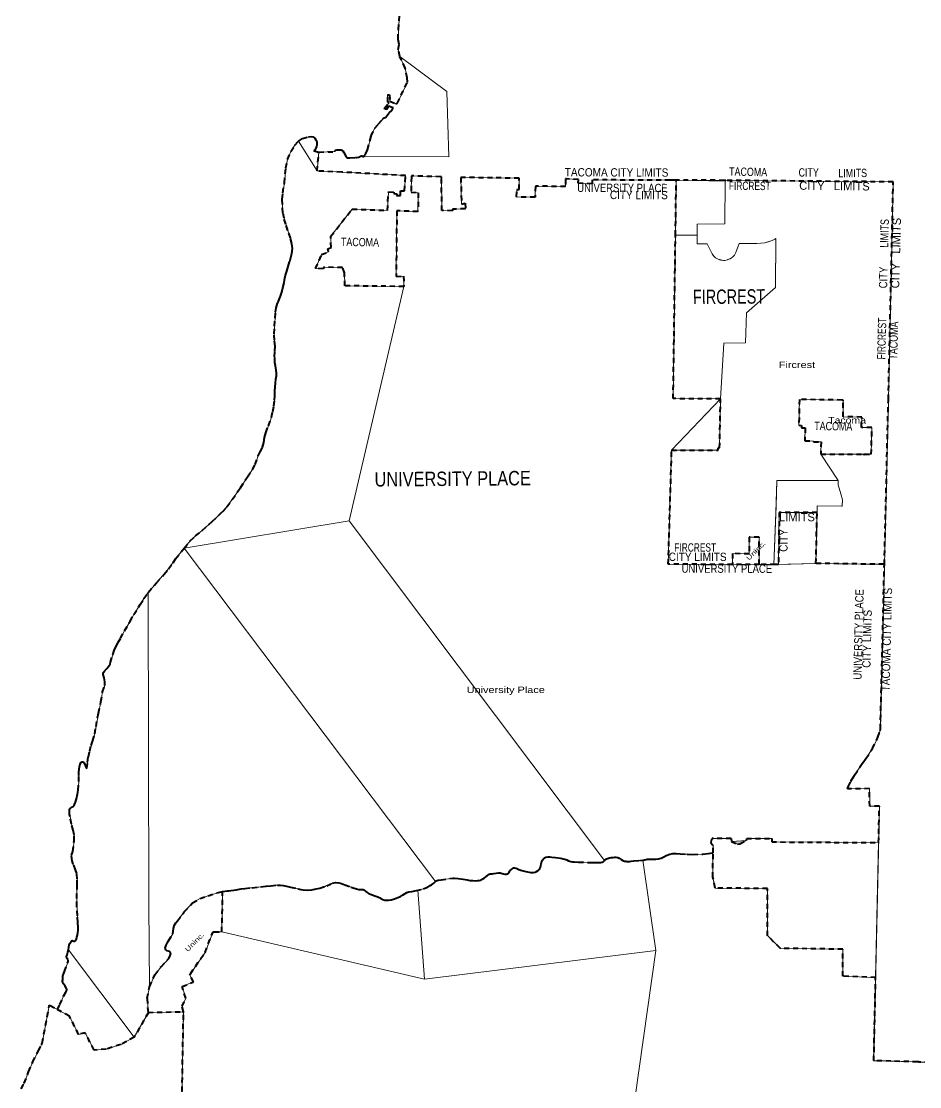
# Model space of a CAD drawing. Header units: feet. Extents: x -903180 to 1023491, y -707744 to 564635.
# Drawn here: x -396511 to -374824, y -113037 to -87321 of the extents above; entities that cross this region are included whole.
import ezdxf

# ---------------------------------------------------------------- set-up
doc = ezdxf.new("R2010")
doc.units = ezdxf.units.FT
doc.header["$LTSCALE"] = 80
doc.linetypes.add('SHORT_DASHED', pattern=[2.7, 1.5, -1.2])
doc.layers.add('13', color=7, linetype='SHORT_DASHED', lineweight=40)
doc.layers.add('58', color=7, linetype='Continuous', lineweight=13)
for name, color, linetype in [('14', 7, 'Continuous'), ('15', 7, 'Continuous'), ('36', 7, 'Continuous')]:
    doc.layers.add(name, color=color, linetype=linetype)

msp = doc.modelspace()

# ---------------------------------------------------------------- hatches: boundary and pattern name
at = {"layer": '58'}
msp.add_hatch(color=256, dxfattribs=at).paths.add_polyline_path([(-379367.34, -107115.53), (-379001.4, -107091.99), (-379166.78, -107172.65), (-379225.05, -107181.88)])

# ---------------------------------------------------------------- linework, layer by layer
at = {"layer": '13'}
for p, q in [((-390221.28, -93856.31), (-390194.02, -93751.66)), ((-378699.52, -99774.91), (-378941.05, -99772.35)), ((-378696.57, -100432.47), (-378699.52, -99774.91)), ((-395122.39, -105437.45), (-395106.11, -105317.95)), ((-379378.49, -107044.38), (-379809.53, -107042.07)), ((-381464.44, -107560.41), (-381430.4, -107549.32)), ((-385256.77, -107933.63), (-385244, -107921.82))]:
    msp.add_line(p, q, dxfattribs=at)
for points in [[(-389326.19, -90479), (-388940.72, -90466.52), (-388934.14, -90443.83), (-388924.43, -90435.3), (-388904.83, -90426.62), (-388865.45, -90418.89), (-388789.47, -90423.44), (-388747.71, -90450.96), (-388723.43, -90485.58), (-388667.12, -90594.57), (-388650.32, -90608.75), (-388634.46, -90615.22), (-388617.12, -90617.84), (-388597.53, -90617.06), (-388580.08, -90614.73), (-388444.43, -90609.21), (-388412.69, -90606.92), (-388364.29, -90599.87), (-388336.34, -90593.31), (-388311.42, -90574.9), (-388300.78, -90568.99), (-388294.35, -90568.17), (-388256.24, -90583.33), (-388249.81, -90584.02), (-388241.93, -90580.97), (-388234.58, -90573.41), (-388222.95, -90558.67), (-388212.99, -90542.83), (-388196.07, -90509.44), (-388153.37, -90419.32), (-388066.15, -90086.31), (-387984.63, -89905.06), (-387885.22, -89798.54), (-387786.35, -89675.77), (-387765.57, -89659.1), (-387707.43, -89637.33), (-387631.24, -89530.5), (-387568.96, -89471.36), (-387538.25, -89410.94), (-387643.96, -89366.5), (-387693.38, -89446.19), (-387753.33, -89421.22), (-387634.8, -89290.26), (-387660.7, -89273.81), (-387668.16, -89096.84), (-387619.83, -89091.5), (-387612.07, -89248.38), (-387468.28, -89314.74), (-387437.54, -89301.31), (-387190.02, -88790.34), (-387192.63, -88687.59), (-387241.72, -88450.78), (-387375.8, -88170.13), (-387411.82, -87998.89), (-387390, -87881.77), (-387413.07, -87751.65), (-387407.85, -87520.95), (-387375.01, -87052.09)], [(-390194.02, -93751.66), (-390166.69, -93628.64), (-390146.66, -93523.04), (-390130.01, -93444.88), (-390104.81, -93351.59), (-390070.27, -93242.33), (-390029.09, -93115.12), (-390001.62, -93021.17), (-389977.27, -92923.64), (-389964.91, -92806.88), (-389983.76, -92679.85), (-390014.16, -92546.01), (-390077.85, -92366.28), (-390128.03, -92215.41), (-390169.21, -92073.9), (-390194.4, -91941.96), (-390209.03, -91739.93), (-390212.74, -91613.53), (-390197.66, -91461.66), (-390161.3, -91216.24), (-390121.48, -90859.77), (-390086.64, -90656.83), (-390006.99, -90465.95), (-389911.3, -90312.01), (-389822.23, -90213.53), (-389723.9, -90148.77), (-389576.63, -90106.58), (-389517.69, -90100.88), (-389465.02, -90111.31), (-389422.53, -90142.78), (-389398.64, -90178.46)], [(-389398.64, -90178.46), (-389380.86, -90232.97), (-389376.36, -90266.88), (-389378.55, -90308.59), (-389386.81, -90344.56), (-389401.84, -90384.69), (-389409.82, -90402.18), (-389418.06, -90416.74), (-389429.02, -90431.6), (-389438.41, -90441.31), (-389445.97, -90447.64), (-389326.19, -90479)], [(-380852.7, -91154.71), (-382731.67, -91148.97), (-382733.35, -91241.37), (-383066.3, -91229.04), (-383059.54, -91136.22), (-383353.22, -91124.5), (-383373.28, -91123.7), (-383373.49, -91139.52), (-383375.76, -91310.58), (-384099.39, -91298.23), (-384106.38, -91568.35), (-384555.6, -91559.02), (-384549.4, -91379.58), (-384492.61, -91377.03), (-384492.08, -91107.34), (-385900.4, -91090.18), (-385885.11, -91730.97), (-385792.38, -91714.2), (-385788.29, -91846.91), (-386101.72, -91853.23), (-386100.61, -91892.7), (-386359.86, -91884.98), (-386366.75, -91095.07), (-386366.94, -91073.08), (-386386.92, -91072.51), (-387073.69, -91053.22), (-387093.35, -91052.67), (-387093.76, -91072.66), (-387101.38, -91446.32), (-386928.67, -91460.85), (-386935.74, -91913.19), (-387445.91, -91892.61), (-387462.28, -93476.57), (-387281.88, -93475.6), (-387275.41, -93720.89), (-388700.66, -93704.59), (-388708.17, -93392.98), (-388756.51, -93261.65), (-389208.82, -93257.22), (-389221.45, -93295.22), (-389410.34, -93288.51), (-389260.65, -92951), (-389096.86, -92887), (-389109.8, -92810.46), (-389032.98, -92781.4), (-389039.07, -92510), (-388524.62, -91851.07), (-387670.44, -91885.64), (-387648.18, -91440.54), (-387515.56, -91446.44), (-387517.84, -91480.23), (-387448.45, -91482.08), (-387450.31, -91525.18), (-387357.91, -91527.07), (-387353.23, -91412.32), (-387257.73, -91413.94), (-387238, -91045.76), (-388777.14, -90960.19), (-389371.73, -90932.52), (-389326.19, -90479)], [(-380700.76, -91155.23), (-380763.71, -91154.98), (-380852.7, -91154.71)], [(-380811.51, -97674.65), (-379688.77, -97673.22), (-379688.13, -97612.41), (-379652.77, -97611.94), (-379631.38, -96432.98), (-380774.29, -96428.63), (-380719.45, -92482.68), (-380700.76, -91155.23)], [(-375676.52, -100427.98), (-375580.9, -96491.08), (-375580.36, -96469.09), (-375579.96, -96451.08), (-375463.45, -91197.02), (-379505.61, -91160.85), (-379525.61, -91159.97), (-379545.61, -91159.89), (-380700.76, -91155.23)], [(-395106.11, -105317.95), (-395086.62, -105241.24), (-395063.99, -105200.14), (-395053.05, -105194.2), (-395040.69, -105192.78), (-395022.52, -105196.68), (-395001.71, -105214.54), (-394975.25, -105255.15), (-394955.42, -105319.9), (-394946.45, -105338.06), (-394932.53, -105352.81), (-394930.6, -105351.16), (-394911.79, -105202.92), (-394891.98, -105072.57), (-394860.04, -104932.77), (-394824.13, -104798.57), (-394786.5, -104679.64), (-394739.04, -104519.46), (-394705.61, -104342.39), (-394651.08, -104018.62), (-394587.34, -103743.08), (-394548.36, -103509.12), (-394496.58, -103355.81), (-394496.42, -103260.17), (-394506.55, -103168.07), (-394533.65, -103088.31), (-394534.59, -103059.15), (-394527.11, -103037.77), (-394507.84, -103011.55), (-394443.59, -102941.86), (-394403.91, -102894.86), (-394387.17, -102871.32), (-394368.59, -102835.87), (-394355.51, -102793.23), (-394304.42, -102609.93), (-394267.47, -102506.14), (-394235.47, -102436.23), (-394177.52, -102323.27), (-394115.4, -102208.74), (-394018.76, -102032.14), (-393884.27, -101797.06), (-393792.1, -101641.58), (-393641.86, -101398.91), (-393549.27, -101254.06), (-393445.23, -101106.47), (-393247.28, -100872.38), (-393066.06, -100665.59), (-392953.79, -100537.69), (-392848.21, -100388.28), (-392785.99, -100292.72), (-392579.63, -100034.42), (-392432.24, -99862.76), (-392306.33, -99742.85), (-392143.88, -99614.57), (-391901.63, -99397.07), (-391647.84, -99150.67), (-391545.87, -99039.32), (-391222.17, -98580.45), (-391051.39, -98319.7), (-390930.44, -98142.9), (-390861.78, -98020.29), (-390791.54, -97811.51), (-390745.74, -97712.73), (-390688.97, -97603.23), (-390657.06, -97486.86), (-390638.4, -97365.52), (-390604.7, -97249.97), (-390545.43, -97086.33), (-390474.23, -96873.44), (-390441.05, -96737.13), (-390415.87, -96605.19), (-390398.86, -96467.65), (-390391.84, -96362.17), (-390386.83, -96245.04), (-390382.3, -96143.23), (-390376.09, -96053.24), (-390364.37, -95960.69), (-390354.5, -95877.38), (-390352.22, -95810.81), (-390358.43, -95738.43), (-390375.11, -95638.1), (-390388.22, -95558.91), (-390395.2, -95422.59), (-390389.3, -95284.24), (-390386.14, -95160.52), (-390397.59, -95019.47), (-390408.67, -94867.2), (-390398.22, -94678.75), (-390383.75, -94484.91), (-390371.26, -94342.54), (-390354.83, -94235.99), (-390322.31, -94117.06), (-390286.69, -94032.05), (-390251.93, -93952.72), (-390221.28, -93856.31)], [(-375676.52, -100427.98), (-375693.99, -100427.74), (-377327.99, -100405.14), (-377301.95, -99174.1), (-378213.13, -99173.47), (-378234.46, -100429.41), (-378314.6, -100432.74), (-378696.57, -100432.47), (-379340.53, -100431.59), (-380893.34, -100424.57), (-380811.51, -97674.65)], [(-378941.05, -99772.35), (-378939.78, -100172.35), (-379342.36, -100169.01), (-379340.53, -100431.59)], [(-375815.99, -107146.06), (-375796.67, -106264.5), (-376031.53, -106263.67), (-376035.27, -105842.07), (-376548.7, -105846.08), (-376567.49, -105846.23), (-376559.82, -105826.24), (-376548.79, -105797.52), (-376485.87, -105662.24), (-376421.15, -105554.29), (-376409.21, -105534.38), (-376395.84, -105514.29), (-376202.49, -105223.84), (-376189.18, -105203.84), (-376172.13, -105183.84), (-376120.5, -105115.1), (-375966.75, -104875.96), (-375848.92, -104642.07), (-375841.15, -104626.66), (-375832.46, -104602.07), (-375775.89, -104442.11), (-375773.15, -104406.07), (-375772.88, -104394.72), (-375676.52, -100427.98)], [(-395633.12, -111176.21), (-395579.88, -111054.81), (-395490.73, -110853.62), (-395435.43, -110751.85), (-395419.41, -110719.47), (-395414.8, -110700.8), (-395414.8, -110685.94), (-395420.74, -110667.45), (-395451.4, -110613.27), (-395467.02, -110586.56), (-395492.83, -110551.7), (-395503.26, -110535.85), (-395508.21, -110525.56), (-395511.98, -110512.41), (-395513.21, -110498.07), (-395512.54, -110480.77), (-395510.22, -110457.57), (-395509.15, -110438.04), (-395510.94, -110394.91), (-395510.72, -110379.9), (-395508.62, -110363.8), (-395503.18, -110345.8), (-395486.54, -110298.83), (-395470.47, -110255.41), (-395396.42, -110054.39), (-395381.96, -110014.76), (-395380.1, -110005.86), (-395380.15, -109996.55), (-395381.17, -109990.16), (-395382.97, -109983.42), (-395385.72, -109975.82), (-395390.03, -109966.21), (-395404.29, -109939.12), (-395408.76, -109930.11), (-395413.57, -109919.23), (-395416.19, -109909.77), (-395417.69, -109899.98), (-395417.06, -109888.7), (-395413.58, -109875.23), (-395407.15, -109856.34), (-395386.61, -109793.23), (-395374.37, -109729.41), (-395363.85, -109668.97), (-395352.2, -109615.63), (-395337.81, -109576.88), (-395307.2, -109528.2), (-395292.12, -109510.62), (-395282.6, -109508.27), (-395268.11, -109512.71), (-395242.99, -109525.24), (-395228.84, -109528.67), (-395221.79, -109526.79), (-395209.63, -109514.21), (-395190.53, -109488.82), (-395177.32, -109464.81), (-395166.56, -109430.95), (-395156.59, -109377.43), (-395147.9, -109321.36), (-395141.51, -109258.34), (-395140.07, -109194.11), (-395147.59, -109068.01), (-395156.9, -108915.06), (-395168.72, -108687.48), (-395169, -108495.85), (-395164.52, -108174.05), (-395160.86, -108022.29), (-395172.23, -107890.37), (-395203.54, -107798.6), (-395256.14, -107662.26), (-395286.82, -107581.6), (-395300.33, -107447.62), (-395265.56, -107357.56), (-395237.99, -107104.99), (-395236.83, -106956.51), (-395259.99, -106847.68), (-395300.06, -106697.12), (-395335.24, -106517.94), (-395344.4, -106467.5), (-395351.06, -106393.8), (-395346.95, -106352.68), (-395340.34, -106331.43), (-395323.84, -106313.2), (-395299.83, -106298.21), (-395275.17, -106284.86), (-395260.23, -106275.19), (-395248.62, -106264.83), (-395238.68, -106249.44), (-395227.46, -106223.16), (-395204.52, -106164.86), (-395181.19, -106090.37), (-395153.92, -105974.16), (-395137.94, -105881.73), (-395122.99, -105671.92), (-395122.26, -105523.43), (-395122.39, -105437.45)], [(-379809.53, -107042.07), (-379809.7, -107026.07), (-379856.73, -107090.79), (-379866.46, -107140.86), (-379835.19, -107190.89), (-379811.01, -107215.94)], [(-375887.28, -110399.51), (-376678.15, -110370.79), (-376681.14, -109718.93), (-378186.29, -109696.9), (-378501.98, -109390.83), (-378497.65, -108254.84), (-379758.72, -108240.98), (-379816.45, -107978.37), (-379812.24, -107388.21), (-379811.01, -107215.94)], [(-379378.49, -107044.38), (-379367.34, -107115.53), (-379225.05, -107181.88), (-379166.78, -107172.65), (-379001.4, -107091.99), (-379000.37, -107047.67), (-378396.36, -107049.64), (-378397.15, -107128.41), (-375815.99, -107146.06)], [(-385244, -107921.82), (-385235.19, -107915.22), (-385223.59, -107908.99), (-385212.58, -107905.23), (-385200.01, -107902.28), (-385177.9, -107899.47), (-385148.03, -107897.76), (-385107.94, -107893.29), (-384987.53, -107874.61), (-384961.74, -107873.29), (-384949.28, -107875.19), (-384928.82, -107880.86), (-384902.59, -107889.9), (-384872.27, -107897.5), (-384838.41, -107903.02), (-384808.69, -107904.92), (-384784.35, -107901.55), (-384772.92, -107897.57), (-384756.92, -107887.56), (-384742.39, -107872.12), (-384706.58, -107817.67), (-384671.96, -107783.49), (-384635.69, -107755.94), (-384602.3, -107753.05), (-384563.89, -107762.97), (-384500.22, -107790.77), (-384426.03, -107816.86), (-384328.3, -107841.15), (-384213.59, -107863.7), (-384158.25, -107867.73), (-384102.83, -107856), (-384070.97, -107841.83), (-384035.17, -107819), (-384010.75, -107793.86), (-383993.74, -107767.79), (-383979.22, -107738.88), (-383969.89, -107707.12), (-383961.84, -107658.12), (-383955.32, -107625.49), (-383946.44, -107599.64), (-383931.22, -107571.08), (-383908.53, -107538.04), (-383880.94, -107512.14), (-383846.52, -107495.11), (-383797.93, -107487.22), (-383756.06, -107488.8), (-383706.16, -107493.28), (-383614.63, -107503.07), (-383486.7, -107522.21), (-383427.81, -107534.18), (-383387.25, -107546.66), (-383345.88, -107562.87), (-383300.05, -107581.9), (-383247.47, -107600.53), (-383208.08, -107609.36), (-383161.04, -107612.85), (-383058.69, -107613.7), (-382793.33, -107622.89), (-382726.12, -107625.81), (-382644.37, -107627.3), (-382573.01, -107626.57), (-382525.13, -107624.06), (-382491.1, -107618.59), (-382468.09, -107607.32), (-382452.43, -107593.76), (-382434.7, -107574.62), (-382414.54, -107553.45), (-382403.77, -107544.44), (-382386.38, -107534.54), (-382358.05, -107526.01), (-382309.56, -107514.85), (-382268.42, -107507.93), (-382225.59, -107502.74), (-382182.58, -107499.92), (-382155.52, -107500.22), (-382129.82, -107502.63), (-382113.04, -107506.61), (-382098.63, -107512), (-382076.54, -107523.3), (-382056.19, -107536.11), (-382028.87, -107554.88), (-381993.43, -107577.21), (-381970.53, -107587.83), (-381948.42, -107593.98), (-381920.93, -107596.49), (-381890.17, -107597.87), (-381856.61, -107598.2), (-381821.66, -107597.09), (-381787.84, -107594.48), (-381727.65, -107588.58), (-381582.82, -107577.09), (-381511.41, -107572.65), (-381491.99, -107572.99), (-381487.62, -107570.77), (-381464.44, -107560.41)], [(-381430.4, -107549.32), (-381400.43, -107544.73), (-381343.34, -107546.22), (-381274.74, -107547.92), (-381191.5, -107545.42), (-381127.17, -107539.08), (-381065.24, -107523.79), (-381002.7, -107491.73), (-380944.25, -107459.19), (-380853.85, -107426.06), (-380780.33, -107408.64), (-380706.68, -107408.95), (-380602.9, -107414.74), (-380436.39, -107426.46), (-380300.08, -107430.29), (-380056.05, -107420.85), (-379933.96, -107406.15), (-379812.24, -107388.21)], [(-391650.06, -108327.11), (-391535.2, -108306.99), (-391498.3, -108311.93), (-391451.11, -108302.75), (-391384.28, -108290.59), (-391323.27, -108283.52), (-391287.14, -108276.94), (-391200.42, -108259.85), (-391113.82, -108250.95), (-390935.44, -108234.6), (-390725.5, -108213.13), (-390599.27, -108195.98), (-390485.6, -108185.12), (-390329.2, -108170.39), (-390250.92, -108170.59), (-390193.6, -108179.39), (-390110.55, -108197.29), (-390010.57, -108219.52), (-389839.48, -108257.71), (-389706.28, -108284.79), (-389603.16, -108293.74), (-389498.92, -108282.92), (-389391.36, -108260.76), (-389308.35, -108240.86), (-389137.79, -108186.47), (-388995.93, -108121.82), (-388922.35, -108111.15), (-388845.67, -108115.92), (-388814.36, -108122.4), (-388779.17, -108133.05), (-388699.02, -108164.36), (-388551.78, -108219.86), (-388499.02, -108235.61), (-388421.6, -108257.11), (-388359.52, -108273.15), (-388339.13, -108276), (-388314.43, -108275.56), (-388287.79, -108274.6), (-388268.94, -108276.2), (-388258.73, -108278.69), (-388244.2, -108285.24), (-388228.65, -108295.37), (-388216.39, -108304.8), (-388193.3, -108323.65), (-388165.36, -108348.4), (-388140.88, -108363.2), (-388110.55, -108377.48), (-388058.41, -108398.18), (-387998.67, -108421.08), (-387908.34, -108454.79), (-387858.87, -108476.25), (-387832.58, -108491.2), (-387781.27, -108517.52), (-387738.25, -108530.6), (-387692.99, -108537.35), (-387648.14, -108538.13), (-387585.39, -108530.13), (-387498.6, -108505.08), (-387418.2, -108473.24), (-387357.01, -108444.38), (-387305.18, -108414.39), (-387248.09, -108369.5), (-387205.54, -108346.57), (-387159.19, -108333.98), (-387085.37, -108321.69), (-386971.7, -108303.11), (-386803.87, -108259.7), (-386727.55, -108232.46), (-386693.5, -108216.57), (-386638.5, -108183.65), (-386607.4, -108163.14), (-386579.28, -108143.53), (-386554.63, -108121.72), (-386509.62, -108081.46), (-386492.5, -108069.93), (-386472.23, -108060.35), (-386447.76, -108053.85), (-386378.75, -108041.92), (-386094.66, -108004.41), (-386050.94, -108003.97), (-385964.15, -108011.47), (-385847.64, -108027.27), (-385748.15, -108045.38), (-385683.72, -108055.8), (-385614.39, -108063.14), (-385555.48, -108065.4), (-385495.05, -108062.87), (-385457.72, -108058.33), (-385422.12, -108049.72), (-385395.59, -108038.3), (-385370.39, -108022.97), (-385341.38, -108001.86), (-385296.45, -107967.83), (-385268.59, -107945.26), (-385256.77, -107933.63)], [(-393444.26, -111243.32), (-393468.74, -110901.74), (-393417.31, -110624.78), (-393287.48, -110333.11), (-393138.06, -110139.49), (-392950.68, -109944.64), (-392913.94, -109866.21), (-392899.47, -109819.19), (-392923.74, -109770.62), (-392994.78, -109755.92), (-393024.78, -109733.25), (-393039.48, -109689.13), (-393014.98, -109624.18), (-392989.26, -109572.71), (-392953.75, -109517.57), (-392852.7, -109344.16), (-392836.78, -109215.48), (-392818.41, -109149.3), (-392780.44, -109081.9), (-392737.58, -109035.33), (-392576.45, -108815.81), (-392375.59, -108600.12), (-392191.87, -108497.18), (-391998.36, -108426.1), (-391753.41, -108345.21), (-391650.06, -108327.11)], [(-392596.16, -111226.48), (-392628.24, -111096.65), (-392539.58, -110902.59), (-392628.24, -110619.82), (-392356.73, -110508.93), (-392439.84, -110342.6), (-392428.76, -110309.33), (-392074.13, -109793.7), (-391891.28, -109311.33), (-391875.99, -109297.75), (-391855.67, -109296.06), (-391668.57, -109295.21), (-391650.06, -108327.11)], [(-365773.2, -112622.06), (-370475.1, -112505.04), (-374834.19, -112441.48), (-374854.19, -112437.23), (-374874.19, -112436.68), (-375931.29, -112407.72), (-375887.28, -110399.51)], [(-396510.78, -113088.66), (-396438.44, -112953.05), (-396333.88, -112675.21), (-396235.96, -112439.48), (-396099.41, -112174.16), (-396021.19, -112024.01), (-396011.96, -112006.29), (-396007.74, -111984.01), (-395836.95, -111082.8), (-395833.58, -111065.02), (-395817.59, -111073.89), (-395633.12, -111176.21)], [(-393444.26, -111243.32), (-393782.68, -111841.36), (-394108.89, -112015.56), (-394460.4, -112133.14), (-394754.17, -112151.08), (-394967.07, -111738.03), (-395126.22, -111773.5), (-395350.57, -111332.94), (-395633.12, -111176.21)], [(-393444.26, -111243.32), (-392616.23, -111226.88), (-392596.16, -111226.48)], [(-393248.3, -115429.53), (-393242.17, -114854.25), (-393133.15, -114856.77), (-393113.02, -113356.03), (-392632.44, -113366.86), (-392596.57, -111250.7), (-392596.16, -111226.48)]]:
    msp.add_lwpolyline(points, dxfattribs=at)
msp.add_lwpolyline([(-376172.67, -97778.03), (-376152.67, -97770.03), (-375991.87, -97772.67), (-375978.16, -97126.42), (-376228.14, -97122.96), (-376222.84, -96873), (-376672.8, -96866.78), (-376668.8, -96481.98), (-376668.59, -96462.05), (-376694.71, -96461.75), (-377729.13, -96449.86), (-377740.3, -97072.72), (-377680.03, -97075.59), (-377676.84, -97131.9), (-377588.42, -97135.18), (-377599, -97444.53), (-377390.07, -97455.56), (-377390.34, -97474.05), (-377204.64, -97474.06), (-377211.4, -97772.53), (-376192.67, -97769.76)], close=True, dxfattribs=at)
at = {"layer": '58'}
msp.add_line((-376793.69, -98407.27), (-377211.4, -97772.53), dxfattribs=at)
for points in [[(-387375.01, -87052.09), (-387407.85, -87520.95), (-387413.07, -87751.65), (-387390, -87881.77), (-387411.82, -87998.89), (-387375.8, -88170.13), (-386237.16, -89017.4), (-386192.17, -90589.69), (-388249.81, -90584.02), (-388294.35, -90568.17), (-388300.78, -90568.99), (-388311.42, -90574.9), (-388336.34, -90593.31), (-388364.29, -90599.87), (-388444.43, -90609.21), (-388580.08, -90614.73), (-388617.12, -90617.84), (-388650.32, -90608.75), (-388667.12, -90594.57), (-388723.43, -90485.58), (-388747.71, -90450.96), (-388789.47, -90423.44), (-388865.45, -90418.89), (-388904.83, -90426.62), (-388924.43, -90435.3), (-388934.14, -90443.83), (-388940.72, -90466.52), (-389326.19, -90479), (-389371.73, -90932.52), (-388777.14, -90960.19), (-387238, -91045.76), (-387257.73, -91413.94), (-387353.23, -91412.32), (-387357.91, -91527.07), (-387450.31, -91525.18), (-387448.45, -91482.08), (-387517.84, -91480.23), (-387515.56, -91446.44), (-387648.18, -91440.54), (-387670.44, -91885.64), (-388524.62, -91851.07), (-389039.07, -92510), (-389032.98, -92781.4), (-389109.8, -92810.46), (-389096.86, -92887), (-389260.65, -92951), (-389410.34, -93288.51), (-389221.45, -93295.22), (-389208.82, -93257.22), (-388756.51, -93261.65), (-388708.17, -93392.98), (-388700.66, -93704.59), (-387275.41, -93720.89), (-387281.88, -93475.6), (-387462.28, -93476.57), (-387445.91, -91892.61), (-386935.74, -91913.19), (-386928.67, -91460.85), (-387101.38, -91446.32), (-387093.76, -91072.66), (-387093.35, -91052.67), (-387073.69, -91053.22), (-386386.92, -91072.51), (-386366.94, -91073.08), (-386366.75, -91095.07), (-386359.86, -91884.98), (-386100.61, -91892.7), (-386101.72, -91853.23), (-385788.29, -91846.91), (-385792.38, -91714.2), (-385885.11, -91730.97), (-385900.4, -91090.18), (-384492.08, -91107.34), (-384492.61, -91377.03), (-384549.4, -91379.58), (-384555.6, -91559.02), (-384106.38, -91568.35), (-384099.39, -91298.23), (-383375.76, -91310.58), (-383373.49, -91139.52), (-383373.28, -91123.7), (-383353.22, -91124.5), (-383059.54, -91136.22), (-383066.3, -91229.04), (-382733.35, -91241.37), (-382731.67, -91148.97), (-380763.71, -91154.98), (-379545.61, -91159.89), (-379525.61, -91159.97)], [(-379525.61, -91159.97), (-379521.47, -91179.97), (-379530.62, -92206.36), (-380193.46, -92217.19), (-380198.72, -92692.34), (-379951.9, -92688.31), (-379830.35, -92934.18), (-379820.56, -92953.97), (-379804.7, -92974.18), (-379799.5, -92980.8), (-379775.89, -93005.12), (-379749.88, -93026.85), (-379721.74, -93045.74), (-379691.77, -93061.58), (-379660.32, -93074.2), (-379627.72, -93083.47), (-379594.32, -93089.28), (-379560.51, -93091.56), (-379526.64, -93090.3), (-379493.08, -93085.51), (-379460.21, -93077.23), (-379428.39, -93065.56), (-379397.96, -93050.63), (-379369.26, -93032.61), (-379342.6, -93011.68), (-379318.28, -92988.07), (-379296.55, -92962.06), (-379277.66, -92933.92), (-379261.82, -92903.95), (-379261.47, -92903.2), (-379183.15, -92684.79), (-378757.92, -92684.01), (-378755.61, -92684.03), (-378659.9, -92679.73), (-378565.16, -92665.45), (-378472.43, -92641.34), (-378382.74, -92607.68), (-378318.72, -92575.66), (-378298.73, -92565.66), (-378298.85, -92584.67), (-378306.58, -93742.54), (-379001.24, -94359.63), (-379027.93, -95080.74), (-379548.75, -95087.35), (-379631.38, -96432.98), (-379652.77, -97611.94), (-379688.13, -97612.41), (-379688.77, -97673.22), (-380811.51, -97674.65), (-380893.34, -100424.57), (-379340.53, -100431.59), (-379342.36, -100169.01), (-378939.78, -100172.35), (-378941.05, -99772.35), (-378699.52, -99774.91), (-378696.57, -100432.47), (-378342.57, -100432.3), (-378295.71, -99187.78), (-378275.2, -98402.3), (-376793.69, -98407.27)], [(-375676.52, -100427.98), (-375580.9, -96491.08), (-375580.36, -96469.09), (-375579.96, -96451.08), (-375463.45, -91197.02), (-379505.61, -91160.85), (-379525.61, -91159.97)], [(-379525.61, -91159.97), (-379505.61, -91160.85), (-375463.45, -91197.02), (-375579.96, -96451.08), (-375580.36, -96469.09), (-375580.9, -96491.08), (-375676.52, -100427.98), (-375772.88, -104394.72), (-375775.89, -104442.11)], [(-377211.4, -97772.53), (-377204.64, -97474.06), (-377390.34, -97474.05), (-377390.07, -97455.56), (-377599, -97444.53), (-377588.42, -97135.18), (-377676.84, -97131.9), (-377680.03, -97075.59), (-377740.3, -97072.72), (-377729.13, -96449.86), (-376694.71, -96461.75), (-376668.59, -96462.05), (-376668.8, -96481.98), (-376672.8, -96866.78), (-376222.84, -96873), (-376228.14, -97122.96), (-375978.16, -97126.42), (-375991.87, -97772.67), (-376152.67, -97770.03), (-376172.67, -97778.03)], [(-376172.67, -97778.03), (-376192.67, -97769.76), (-377211.4, -97772.53), (-376793.69, -98407.27)], [(-376793.69, -98407.27), (-376790.34, -98509.18), (-376731.16, -98723.06), (-376691.1, -98870.33), (-376694.79, -99003.9), (-376695.27, -99023.89), (-376714.84, -99023.62), (-377298.52, -99015.55), (-377327.99, -100405.14), (-375693.99, -100427.74), (-375676.52, -100427.98)], [(-375775.89, -104442.11), (-375832.46, -104602.07), (-375841.15, -104626.66), (-375848.92, -104642.07), (-375966.75, -104875.96), (-376120.5, -105115.1), (-376172.13, -105183.84), (-376189.18, -105203.84), (-376202.49, -105223.84), (-376395.84, -105514.29), (-376409.21, -105534.38), (-376421.15, -105554.29), (-376485.87, -105662.24), (-376548.79, -105797.52), (-376559.82, -105826.24), (-376567.49, -105846.23), (-376548.7, -105846.08), (-376035.27, -105842.07), (-376031.53, -106263.67), (-375796.67, -106264.5), (-375931.29, -112407.72), (-374874.19, -112436.68), (-374854.19, -112437.23), (-374834.19, -112441.48), (-370475.1, -112505.04)], [(-384423.13, -132592.3), (-381191.07, -109751), (-381505.83, -107572.59), (-381494.17, -107572.86), (-381491.26, -107573.01), (-381477.5, -107566.72), (-381459.73, -107559.45), (-381440.89, -107552.45), (-381415.86, -107547.06), (-381399.71, -107545.18), (-381368.48, -107544.91), (-381329.99, -107547.6), (-381275.08, -107548.41), (-381227.17, -107547.33), (-381182.48, -107545.72), (-381148.57, -107543.02), (-381111.96, -107537.1), (-381078.04, -107529.56), (-381041.98, -107513.94), (-380983.57, -107481.88), (-380944.81, -107459.8), (-380914.12, -107447.95), (-380914.12, -107447.95), (-380837.14, -107421.55), (-380780.1, -107409.21), (-380750.75, -107408.09), (-380671.61, -107410.32), (-380505.17, -107422.22), (-380363.61, -107433), (-380300.45, -107430.77), (-380060.51, -107421.54), (-379944.76, -107407.89), (-379814.51, -107389.8), (-379816.66, -107992.88), (-379758.72, -108240.98), (-378497.65, -108254.84), (-378497.65, -108254.84), (-378501.98, -109390.83), (-378186.29, -109696.9), (-376681.14, -109718.93), (-376678.15, -110370.79), (-375889.07, -110399.45), (-375935.99, -112408.46), (-374276.56, -112449.62)], [(-392632.67, -113366.53), (-392595.69, -111226.95), (-392628.24, -111096.65), (-392539.58, -110902.59), (-392628.24, -110619.82), (-392356.73, -110508.93), (-392439.84, -110342.6), (-392428.76, -110309.33), (-392074.13, -109793.7), (-391891.28, -109311.33), (-391855.67, -109296.06), (-391668.57, -109295.21), (-386774.82, -110444.63), (-381191.07, -109751), (-384423.13, -132592.3)], [(-392632.44, -113366.86), (-392596.57, -111250.7), (-392596.16, -111226.48), (-392616.23, -111226.88), (-393444.26, -111243.32), (-393782.68, -111841.36), (-394108.89, -112015.56), (-394460.4, -112133.14), (-394754.17, -112151.08), (-394967.07, -111738.03), (-395126.22, -111773.5), (-395350.57, -111332.94), (-395817.59, -111073.89), (-395833.58, -111065.02), (-395836.95, -111082.8), (-396007.74, -111984.01), (-396011.96, -112006.29), (-396021.19, -112024.01), (-396099.41, -112174.16), (-396235.96, -112439.48), (-396333.88, -112675.21), (-396438.44, -112953.05), (-396510.78, -113088.66)]]:
    msp.add_lwpolyline(points, dxfattribs=at)
for points in [[(-387375.8, -88170.13), (-387241.72, -88450.78), (-387192.63, -88687.59), (-387190.02, -88790.34), (-387222.22, -88856.88), (-387437.54, -89301.31), (-387468.28, -89314.74), (-387612.07, -89248.38), (-387619.83, -89091.5), (-387668.16, -89096.84), (-387660.7, -89273.81), (-387634.8, -89290.26), (-387753.33, -89421.22), (-387693.38, -89446.19), (-387643.96, -89366.5), (-387538.25, -89410.94), (-387568.96, -89471.36), (-387631.24, -89530.5), (-387707.43, -89637.33), (-387765.57, -89659.1), (-387984.63, -89905.06), (-388066.15, -90086.31), (-388153.37, -90419.32), (-388196.07, -90509.44), (-388222.95, -90558.67), (-388241.93, -90580.97), (-388249.81, -90584.02), (-386192.17, -90589.69), (-386237.16, -89017.4)], [(-389371.73, -90932.52), (-387238, -91045.76), (-387257.73, -91413.94), (-387353.23, -91412.32), (-387353.23, -91412.32), (-387357.91, -91527.07), (-387450.31, -91525.18), (-387448.45, -91482.08), (-387517.84, -91480.23), (-387515.56, -91446.44), (-387648.18, -91440.54), (-387670.44, -91885.64), (-388524.62, -91851.07), (-389039.07, -92510), (-389032.98, -92781.4), (-389109.8, -92810.46), (-389096.86, -92887), (-389096.86, -92887), (-389260.65, -92951), (-389410.34, -93288.51), (-389221.45, -93295.22), (-389208.82, -93257.22), (-388756.51, -93261.65), (-388708.17, -93392.98), (-388700.66, -93704.59), (-387275.41, -93720.89), (-388597.45, -99379.27), (-392579.63, -100034.42), (-392579.63, -100034.42), (-392432.24, -99862.76), (-392306.33, -99742.85), (-392143.88, -99614.57), (-391901.63, -99397.07), (-391647.84, -99150.67), (-391545.87, -99039.32), (-391222.17, -98580.45), (-391051.39, -98319.7), (-390930.44, -98142.9), (-390861.78, -98020.29), (-390791.54, -97811.51), (-390745.74, -97712.73), (-390688.97, -97603.23), (-390657.06, -97486.86), (-390638.4, -97365.52), (-390604.7, -97249.97), (-390545.43, -97086.33), (-390474.23, -96873.44), (-390441.05, -96737.13), (-390415.87, -96605.19), (-390398.86, -96467.65), (-390391.84, -96362.17), (-390386.83, -96245.04), (-390382.3, -96143.23), (-390376.09, -96053.24), (-390364.37, -95960.69), (-390354.5, -95877.38), (-390352.22, -95810.81), (-390358.43, -95738.43), (-390375.11, -95638.1), (-390388.22, -95558.91), (-390395.2, -95422.59), (-390389.3, -95284.24), (-390386.14, -95160.52), (-390386.14, -95160.52), (-390397.59, -95019.47), (-390408.67, -94867.2), (-390398.22, -94678.75), (-390383.75, -94484.91), (-390371.26, -94342.54), (-390354.83, -94235.99), (-390322.31, -94117.06), (-390286.69, -94032.05), (-390251.93, -93952.72), (-390221.28, -93856.31), (-390194.02, -93751.66), (-390166.69, -93628.64), (-390130.01, -93444.88), (-390104.81, -93351.59), (-390001.62, -93021.17), (-389977.27, -92923.64), (-389964.91, -92806.88), (-389964.91, -92806.88), (-389983.76, -92679.85), (-390014.16, -92546.01), (-390077.85, -92366.28), (-390169.21, -92073.9), (-390194.4, -91941.96), (-390209.03, -91739.93), (-390212.74, -91613.53), (-390197.66, -91461.66), (-390161.3, -91216.24), (-390121.48, -90859.77), (-390086.64, -90656.83), (-390006.99, -90465.95), (-389911.3, -90312.01), (-389822.23, -90213.53)], [(-389822.23, -90213.53), (-389723.9, -90148.77), (-389576.63, -90106.58), (-389517.69, -90100.88), (-389465.02, -90111.31), (-389422.53, -90142.78), (-389398.76, -90178.1), (-389380.86, -90232.97), (-389376.36, -90266.88), (-389378.55, -90308.59), (-389386.81, -90344.56), (-389401.84, -90384.69), (-389409.82, -90402.18), (-389418.06, -90416.74), (-389429.02, -90431.6), (-389438.41, -90441.31), (-389445.97, -90447.64), (-389326.19, -90479), (-389371.73, -90932.52)], [(-380893.34, -100424.57), (-378342.57, -100432.3), (-377327.99, -100405.14), (-375676.52, -100427.98), (-375775.89, -104442.14), (-375841.15, -104626.66), (-375966.75, -104875.96), (-376395.84, -105514.29), (-376567.49, -105846.23), (-376035.27, -105842.07), (-376031.53, -106263.67), (-375796.67, -106264.5), (-375815.09, -107146.07), (-378397.15, -107128.41), (-378396.36, -107049.64), (-379000.37, -107047.67), (-379001.4, -107091.99), (-379367.34, -107115.53), (-379378.49, -107044.38), (-379809.53, -107042.07), (-379809.7, -107026.07), (-379856.73, -107090.79), (-379866.46, -107140.86), (-379835.19, -107190.89), (-379811.01, -107215.94), (-379814.51, -107389.8), (-380056.05, -107420.85), (-380300.08, -107430.29), (-380436.39, -107426.46), (-380602.9, -107414.74), (-380706.68, -107408.95), (-380780.33, -107408.64), (-380853.85, -107426.06), (-380944.25, -107459.19), (-381002.7, -107491.73), (-381065.24, -107523.79), (-381127.17, -107539.08), (-381191.5, -107545.42), (-381274.74, -107547.92), (-381343.34, -107546.22), (-381400.43, -107544.73), (-381430.4, -107549.32), (-381464.44, -107560.41), (-381487.62, -107570.77), (-381511.41, -107572.65), (-381582.82, -107577.09), (-381727.65, -107588.58), (-381821.66, -107597.09), (-381890.17, -107597.87), (-381948.42, -107593.98), (-381993.43, -107577.21), (-382028.87, -107554.88), (-382076.54, -107523.3), (-382113.04, -107506.61), (-382155.52, -107500.22), (-382182.58, -107499.92), (-382225.59, -107502.74), (-382268.42, -107507.93), (-382309.56, -107514.85), (-382358.05, -107526.01), (-382386.38, -107534.54), (-382403.77, -107544.44), (-382414.54, -107553.45), (-382434.7, -107574.62), (-388597.45, -99379.27), (-387275.41, -93720.89), (-387281.88, -93475.6), (-387462.28, -93476.57), (-387445.91, -91892.61), (-386935.74, -91913.19), (-386928.67, -91460.85), (-387101.38, -91446.32), (-387093.76, -91072.66), (-387093.35, -91052.67), (-386366.94, -91073.08), (-386359.86, -91884.98), (-386359.86, -91884.98), (-386100.61, -91892.7), (-386101.72, -91853.23), (-385788.29, -91846.91), (-385792.38, -91714.2), (-385885.11, -91730.97), (-385900.4, -91090.18), (-384492.08, -91107.34), (-384492.61, -91377.03), (-384549.4, -91379.58), (-384555.6, -91559.02), (-384106.38, -91568.35), (-384099.39, -91298.23), (-383375.76, -91310.58), (-383373.49, -91139.52), (-383373.28, -91123.7), (-383059.54, -91136.22), (-383066.3, -91229.04), (-382733.35, -91241.37), (-382731.67, -91148.97), (-380700.76, -91155.23), (-380774.29, -96428.63), (-379631.38, -96432.98), (-380811.51, -97674.65)], [(-380193.46, -92217.19), (-380197.29, -92486.17), (-380719.45, -92482.68), (-380700.76, -91155.23), (-379521.47, -91179.97), (-379530.62, -92206.36)], [(-380719.45, -92482.68), (-380197.29, -92486.17), (-380198.72, -92692.34), (-379951.9, -92688.31), (-379830.35, -92934.18), (-379799.5, -92980.8), (-379749.88, -93026.85), (-379691.77, -93061.58), (-379594.32, -93089.28), (-379594.32, -93089.28), (-379560.51, -93091.56), (-379493.08, -93085.51), (-379428.39, -93065.56), (-379369.26, -93032.61), (-379342.6, -93011.68), (-379296.55, -92962.06), (-379261.47, -92903.2), (-379183.15, -92684.79), (-378757.92, -92684.01), (-378565.16, -92665.45), (-378382.74, -92607.68), (-378298.73, -92565.66), (-378306.58, -93742.54), (-379001.24, -94359.63), (-379027.93, -95080.74), (-379548.75, -95087.35), (-379631.38, -96432.98), (-380774.29, -96428.63)], [(-379631.38, -96432.98), (-380811.51, -97674.65), (-379688.77, -97673.22), (-379688.13, -97612.41), (-379652.77, -97611.94)], [(-377729.13, -96449.86), (-376694.71, -96461.75), (-376668.59, -96462.05), (-376672.8, -96866.78), (-376222.84, -96873), (-376228.14, -97122.96), (-375978.16, -97126.42), (-375991.87, -97772.67), (-376152.67, -97770.03), (-376172.67, -97778.03), (-376192.67, -97769.76), (-377211.4, -97772.53), (-377204.64, -97474.06), (-377390.34, -97474.05), (-377390.07, -97455.56), (-377599, -97444.53), (-377588.42, -97135.18), (-377676.84, -97131.9), (-377680.03, -97075.59), (-377740.3, -97072.72)], [(-378275.2, -98402.3), (-378200.21, -98403.56), (-376793.69, -98407.27), (-376790.34, -98509.18), (-376731.16, -98723.06), (-376691.1, -98870.33), (-376695.27, -99023.89), (-376714.84, -99023.62), (-377298.52, -99015.55), (-377301.95, -99174.1), (-378213.13, -99173.47), (-378234.46, -100429.41), (-378342.57, -100432.3), (-378286.86, -99023.42)], [(-378234.46, -100429.41), (-378213.13, -99173.47), (-377301.95, -99174.1), (-377327.99, -100405.14)], [(-386509.62, -108081.46), (-392579.63, -100034.42), (-388597.45, -99379.27), (-382434.7, -107574.62), (-382434.7, -107574.62), (-382452.43, -107593.76), (-382468.09, -107607.32), (-382491.1, -107618.59), (-382491.1, -107618.59), (-382525.13, -107624.06), (-382573.01, -107626.57), (-382644.37, -107627.3), (-382726.12, -107625.81), (-382793.33, -107622.89), (-382793.33, -107622.89), (-383058.69, -107613.7), (-383058.69, -107613.7), (-383161.04, -107612.85), (-383208.08, -107609.36), (-383247.47, -107600.53), (-383300.05, -107581.9), (-383345.88, -107562.87), (-383345.88, -107562.87), (-383387.25, -107546.66), (-383427.81, -107534.18), (-383486.7, -107522.21), (-383486.7, -107522.21), (-383486.7, -107522.21), (-383614.63, -107503.07), (-383614.63, -107503.07), (-383706.16, -107493.28), (-383756.06, -107488.8), (-383797.93, -107487.22), (-383846.52, -107495.11), (-383880.94, -107512.14), (-383908.53, -107538.04), (-383931.22, -107571.08), (-383946.44, -107599.64), (-383955.32, -107625.49), (-383955.32, -107625.49), (-383961.84, -107658.12), (-383969.89, -107707.12), (-383979.22, -107738.88), (-383993.74, -107767.79), (-384010.75, -107793.86), (-384035.17, -107819), (-384070.97, -107841.83), (-384102.83, -107856), (-384158.25, -107867.73), (-384213.59, -107863.7), (-384213.59, -107863.7), (-384328.3, -107841.15), (-384426.03, -107816.86), (-384426.03, -107816.86), (-384500.22, -107790.77), (-384563.89, -107762.97), (-384602.3, -107753.05), (-384635.69, -107755.94), (-384671.96, -107783.49), (-384706.58, -107817.67), (-384742.39, -107872.12), (-384756.92, -107887.56), (-384772.92, -107897.57), (-384784.35, -107901.55), (-384808.69, -107904.92), (-384838.41, -107903.02), (-384872.27, -107897.5), (-384902.59, -107889.9), (-384928.82, -107880.86), (-384949.28, -107875.19), (-384961.74, -107873.29), (-384987.53, -107874.61), (-384987.53, -107874.61), (-385107.94, -107893.29), (-385148.03, -107897.76), (-385177.9, -107899.47), (-385200.01, -107902.28), (-385212.58, -107905.23), (-385223.59, -107908.99), (-385235.19, -107915.22), (-385244, -107921.82), (-385256.77, -107933.63), (-385268.59, -107945.26), (-385296.45, -107967.83), (-385341.38, -108001.86), (-385370.39, -108022.97), (-385395.59, -108038.3), (-385422.12, -108049.72), (-385457.72, -108058.33), (-385495.05, -108062.87), (-385555.48, -108065.4), (-385614.39, -108063.14), (-385683.72, -108055.8), (-385748.15, -108045.38), (-385847.64, -108027.27), (-385964.15, -108011.47), (-386050.94, -108003.97), (-386094.66, -108004.41), (-386378.75, -108041.92), (-386447.76, -108053.85)], [(-392579.63, -100034.42), (-386509.62, -108081.46), (-386554.63, -108121.72), (-386579.28, -108143.53), (-386607.4, -108163.14), (-386638.5, -108183.65), (-386693.5, -108216.57), (-386727.55, -108232.46), (-386803.87, -108259.7), (-386971.7, -108303.11), (-387085.37, -108321.69), (-387159.19, -108333.98), (-387205.54, -108346.57), (-387248.09, -108369.5), (-387305.18, -108414.39), (-387357.01, -108444.38), (-387418.2, -108473.24), (-387498.6, -108505.08), (-387585.39, -108530.13), (-387648.14, -108538.13), (-387648.14, -108538.13), (-387692.99, -108537.35), (-387692.99, -108537.35), (-387738.25, -108530.6), (-387781.27, -108517.52), (-387832.58, -108491.2), (-387858.87, -108476.25), (-387908.34, -108454.79), (-387998.67, -108421.08), (-388058.41, -108398.18), (-388110.55, -108377.48), (-388140.88, -108363.2), (-388165.36, -108348.4), (-388193.3, -108323.65), (-388216.39, -108304.8), (-388228.65, -108295.37), (-388244.2, -108285.24), (-388258.73, -108278.69), (-388268.94, -108276.2), (-388287.79, -108274.6), (-388314.43, -108275.56), (-388339.13, -108276), (-388359.52, -108273.15), (-388359.52, -108273.15), (-388421.6, -108257.11), (-388499.02, -108235.61), (-388551.78, -108219.86), (-388699.02, -108164.36), (-388779.17, -108133.05), (-388814.36, -108122.4), (-388845.67, -108115.92), (-388922.35, -108111.15), (-388995.93, -108121.82), (-389137.79, -108186.47), (-389137.79, -108186.47), (-389308.35, -108240.86), (-389391.36, -108260.76), (-389498.92, -108282.92), (-389603.16, -108293.74), (-389706.28, -108284.79), (-390010.57, -108219.52), (-390193.6, -108179.39), (-390250.92, -108170.59), (-390329.2, -108170.39), (-390599.27, -108195.98), (-390935.44, -108234.6), (-391113.82, -108250.95), (-391200.42, -108259.85), (-391384.28, -108290.59), (-391498.3, -108311.93), (-391535.2, -108306.99), (-391753.41, -108345.21), (-391753.41, -108345.21), (-391753.41, -108345.21), (-391998.36, -108426.1), (-392191.87, -108497.18), (-392375.59, -108600.12), (-392576.45, -108815.81), (-392737.58, -109035.33), (-392818.41, -109149.3), (-392836.78, -109215.48), (-392852.7, -109344.16), (-392989.26, -109572.71), (-393014.98, -109624.18), (-393039.48, -109689.13), (-393024.78, -109733.25), (-392994.78, -109755.92), (-392923.74, -109770.62), (-392899.47, -109819.19), (-392913.94, -109866.21), (-392950.68, -109944.64), (-393138.06, -110139.49), (-393287.48, -110333.11), (-393417.31, -110624.78), (-393434.24, -108639.99), (-393445.23, -101106.47), (-393247.28, -100872.38), (-392953.79, -100537.69), (-392785.99, -100292.72)], [(-393445.23, -101106.47), (-393434.24, -108639.99), (-393417.31, -110624.78), (-393468.74, -110901.74), (-393444.26, -111243.32), (-393782.68, -111841.36), (-395374.37, -109729.41), (-395363.85, -109668.97), (-395352.2, -109615.63), (-395337.81, -109576.88), (-395307.2, -109528.2), (-395292.12, -109510.62), (-395282.6, -109508.27), (-395268.11, -109512.71), (-395242.99, -109525.24), (-395228.84, -109528.67), (-395221.79, -109526.79), (-395209.63, -109514.21), (-395190.53, -109488.82), (-395177.32, -109464.81), (-395166.56, -109430.95), (-395156.59, -109377.43), (-395147.9, -109321.36), (-395141.51, -109258.34), (-395140.07, -109194.11), (-395147.59, -109068.01), (-395156.9, -108915.06), (-395169, -108495.85), (-395160.86, -108022.29), (-395172.23, -107890.37), (-395203.54, -107798.6), (-395256.14, -107662.26), (-395286.82, -107581.6), (-395300.33, -107447.62), (-395265.56, -107357.56), (-395237.99, -107104.99), (-395236.83, -106956.51), (-395236.83, -106956.51), (-395259.99, -106847.68), (-395300.06, -106697.12), (-395335.24, -106517.94), (-395344.4, -106467.5), (-395351.06, -106393.8), (-395346.95, -106352.68), (-395346.95, -106352.68), (-395340.34, -106331.43), (-395323.84, -106313.2), (-395299.83, -106298.21), (-395275.17, -106284.86), (-395260.23, -106275.19), (-395248.62, -106264.83), (-395238.68, -106249.44), (-395227.46, -106223.16), (-395204.52, -106164.86), (-395181.19, -106090.37), (-395153.92, -105974.16), (-395137.94, -105881.73), (-395122.99, -105671.92), (-395122.26, -105523.43), (-395122.39, -105437.45), (-395106.11, -105317.95), (-395086.62, -105241.24), (-395063.99, -105200.14), (-395040.69, -105192.78), (-395022.52, -105196.68), (-395001.71, -105214.54), (-394975.25, -105255.15), (-394955.42, -105319.9), (-394946.45, -105338.06), (-394932.53, -105352.81), (-394911.79, -105202.92), (-394891.98, -105072.57), (-394860.04, -104932.77), (-394786.5, -104679.64), (-394739.04, -104519.46), (-394705.61, -104342.39), (-394651.08, -104018.62), (-394587.34, -103743.08), (-394548.36, -103509.12), (-394496.58, -103355.81), (-394496.58, -103355.81), (-394496.58, -103355.81), (-394496.42, -103260.17), (-394506.55, -103168.07), (-394533.65, -103088.31), (-394534.59, -103059.15), (-394534.59, -103059.15), (-394527.11, -103037.77), (-394507.84, -103011.55), (-394443.59, -102941.86), (-394403.91, -102894.86), (-394368.59, -102835.87), (-394355.51, -102793.23), (-394267.47, -102506.14), (-394177.52, -102323.27), (-394018.76, -102032.14), (-393884.27, -101797.06), (-393792.1, -101641.58), (-393641.86, -101398.91), (-393549.27, -101254.06)], [(-376681.14, -109718.93), (-376678.15, -110370.79), (-375887.28, -110399.51), (-375815.99, -107146.06), (-378397.15, -107128.41), (-378396.36, -107049.64), (-379000.37, -107047.67), (-379001.4, -107091.99), (-379166.78, -107172.65), (-379225.05, -107181.88), (-379367.34, -107115.53), (-379378.49, -107044.38), (-379809.53, -107042.07), (-379809.7, -107026.07), (-379856.73, -107090.79), (-379866.46, -107140.86), (-379835.19, -107190.89), (-379811.01, -107215.94), (-379814.51, -107389.8), (-379816.45, -107978.37), (-379758.72, -108240.98), (-378497.65, -108254.84), (-378501.98, -109390.83), (-378186.29, -109696.9)], [(-379367.34, -107115.53), (-379001.4, -107091.99), (-379166.78, -107172.65), (-379225.05, -107181.88)], [(-386940.79, -108295.39), (-386870.36, -108278.01), (-386788.83, -108255), (-386714.03, -108226.57), (-386647.49, -108189.47), (-386576.65, -108141.39), (-386534.23, -108102.45), (-386485.26, -108065.99), (-386450.95, -108054.57), (-386317.31, -108033.96), (-386195.52, -108016.25), (-386105.52, -108005.18), (-386053.82, -108003.88), (-385989.43, -108008.54), (-385909.7, -108018.32), (-385812.61, -108033.46), (-385702.4, -108053.08), (-385623.11, -108062.47), (-385549.62, -108065.39), (-385479.97, -108061.33), (-385425.69, -108050.92), (-385389.23, -108034.87), (-385347.16, -108006.14), (-385282.9, -107957.43), (-385247.81, -107927.58), (-385222.96, -107908.73), (-385192.96, -107901.12), (-385153.95, -107898.07), (-385106.59, -107893.08), (-385060.63, -107885.67), (-385021.51, -107879.39), (-384988.5, -107874.73), (-384961, -107873.36), (-384932.53, -107879.67), (-384895.47, -107892.17), (-384847.2, -107901.73), (-384808.06, -107904.9), (-384764.93, -107893.36), (-384736.58, -107864.06), (-384712.92, -107826.47), (-384679.65, -107790.8), (-384651.81, -107765.79), (-384614.74, -107752.01), (-384574.11, -107759.51), (-384523.48, -107780.04), (-384485.15, -107797.45), (-384432.99, -107815.06), (-384388.44, -107826.47), (-384302.4, -107847.01), (-384189.67, -107866.99), (-384149.15, -107866.94), (-384103.04, -107856.07), (-384067.71, -107840.08), (-384032, -107816.36), (-383996.95, -107773.33), (-383976.17, -107730.55), (-383966.58, -107689.19), (-383959.76, -107645.81), (-383950.08, -107608.64), (-383934.75, -107577.21), (-383919.94, -107553.21), (-383902.78, -107531.46), (-383887.63, -107517.19), (-383863.97, -107502.1), (-383834.76, -107491.82), (-383803.09, -107487.44), (-383753.79, -107488.99), (-383709.33, -107492.98), (-383664.86, -107497.39), (-383621.22, -107502.27), (-383560.1, -107510.29), (-383503.54, -107519.22), (-383460.72, -107527.15), (-383385.6, -107547.26), (-383325.22, -107571.51), (-383205.73, -107609.7), (-383059.75, -107613.7), (-382919.95, -107616.7), (-382754.19, -107624.66), (-382518.95, -107623.33), (-382463.31, -107603.65), (-382419.92, -107558.67), (-382380.54, -107532.49), (-382301.83, -107513.39), (-382202.34, -107500.8), (-382147.51, -107500.71), (-382101.79, -107510.67), (-382066.89, -107529.15), (-382011.82, -107566.26), (-381973.17, -107586.81), (-381944.87, -107594.99), (-381911.23, -107597.03), (-381848.98, -107598.09), (-381742.68, -107590.01), (-381597.56, -107578.01), (-381536.24, -107574.03), (-381515.83, -107572.82), (-381505.83, -107572.59), (-381191.07, -109751), (-386774.82, -110444.63)], [(-391668.57, -109295.21), (-391650.12, -108330.08), (-391594.08, -108313.22), (-391552.7, -108308.45), (-391505.44, -108311.88), (-391493.42, -108311.81), (-391475.35, -108309.21), (-391433.56, -108298.38), (-391419.17, -108295.21), (-391419.17, -108295.21), (-391335.37, -108285.41), (-391310.6, -108281.66), (-391279.22, -108275.61), (-391251.28, -108268.7), (-391231.43, -108264.54), (-391197.7, -108259.55), (-391084.02, -108248.11), (-390881.32, -108230), (-390779.91, -108220.88), (-390641.73, -108200.74), (-390534.36, -108189.55), (-390382.48, -108174.84), (-390297.69, -108169.2), (-390234.18, -108172.28), (-390128.71, -108193.28), (-389920.04, -108239.75), (-389777.24, -108271.4), (-389710.91, -108284.05), (-389654.62, -108291.28), (-389614.16, -108293.65), (-389563.15, -108291.8), (-389505.92, -108284.15), (-389422.9, -108267.53), (-389301.33, -108239.04), (-389194.1, -108209.1), (-389149.32, -108191.93), (-389106.71, -108170.57), (-389051.88, -108142.56), (-389007.32, -108125.04), (-388962.27, -108114.91), (-388922.72, -108111.17), (-388886.5, -108111.47), (-388842.31, -108116.49), (-388795.43, -108127.72), (-388762.16, -108139.1), (-388723.87, -108154.04), (-388682.2, -108171.45), (-388618.04, -108197.57), (-388543.19, -108222.49), (-388462.89, -108245.86), (-388384.03, -108266.93), (-388346.05, -108275.51), (-388320.6, -108275.86), (-388293.3, -108274.62), (-388271.24, -108275.82), (-388249.37, -108282.47), (-388229.41, -108294.82), (-388188, -108328.47), (-388153.95, -108356.12), (-388115.98, -108375.1), (-388019.07, -108413.31), (-387907.87, -108454.97), (-387886.17, -108463.33), (-387859.4, -108475.97), (-387828.66, -108493.48), (-387787.83, -108514.82), (-387754.69, -108526.46), (-387717.96, -108534.43), (-387676.5, -108538.28), (-387640.35, -108537.71), (-387605.54, -108533.85), (-387569.38, -108526.37), (-387534.53, -108516.74), (-387492.42, -108502.91), (-387445.73, -108484.98), (-387408.25, -108468.8), (-387381.55, -108456.38), (-387353.41, -108442.57), (-387331.68, -108431.43), (-387313.57, -108420.35), (-387293.24, -108405.24), (-387267.96, -108386.02), (-387253.19, -108373.22), (-387238.39, -108362.92), (-387221.69, -108353.38), (-387205.34, -108346.5), (-387186.81, -108340.81), (-387164.69, -108335.21), (-387135.96, -108329.41), (-387107.28, -108324.78), (-387065.17, -108318.98), (-387028.02, -108313.75), (-387003.64, -108309.72), (-386980.39, -108305.1), (-386940.79, -108295.39), (-386774.82, -110444.63)], [(-395633.39, -111176.83), (-395579.88, -111054.81), (-395490.73, -110853.62), (-395435.43, -110751.85), (-395419.41, -110719.47), (-395414.8, -110700.8), (-395414.8, -110685.94), (-395420.74, -110667.45), (-395420.74, -110667.45), (-395451.4, -110613.27), (-395467.02, -110586.56), (-395492.83, -110551.7), (-395503.26, -110535.85), (-395508.21, -110525.56), (-395511.98, -110512.41), (-395513.21, -110498.07), (-395513.21, -110498.07), (-395512.54, -110480.77), (-395510.22, -110457.57), (-395509.15, -110438.04), (-395509.15, -110438.04), (-395510.94, -110394.91), (-395510.94, -110394.91), (-395510.72, -110379.9), (-395508.62, -110363.8), (-395503.18, -110345.8), (-395486.54, -110298.83), (-395470.47, -110255.41), (-395470.47, -110255.41), (-395470.47, -110255.41), (-395396.42, -110054.39), (-395381.96, -110014.76), (-395380.1, -110005.86), (-395380.15, -109996.55), (-395380.15, -109996.55), (-395381.17, -109990.16), (-395382.97, -109983.42), (-395385.72, -109975.82), (-395390.03, -109966.21), (-395408.76, -109930.11), (-395413.57, -109919.23), (-395416.19, -109909.77), (-395417.69, -109899.98), (-395417.06, -109888.7), (-395417.06, -109888.7), (-395413.58, -109875.23), (-395407.15, -109856.34), (-395407.15, -109856.34), (-395386.61, -109793.23), (-395386.61, -109793.23), (-395374.37, -109729.41), (-395374.37, -109729.41), (-395374.37, -109729.41), (-395374.37, -109729.41), (-393782.68, -111841.36), (-394108.89, -112015.56), (-394460.4, -112133.14), (-394754.17, -112151.08), (-394967.07, -111738.03), (-395126.22, -111773.5), (-395350.57, -111332.94)]]:
    msp.add_lwpolyline(points, close=True, dxfattribs=at)

# ---------------------------------------------------------------- texts
at = {"layer": '14'}
for s, height, rotation, width, p in [('FIRCREST', 347.4, 0.508, 0.75, (-380295.65, -94148.25)), ('TACOMA', 201, 358.992, 0.8, (-377371.41, -97185.47)), ('UNIVERSITY PLACE', 347.4, 0.508, 0.85, (-387983.29, -98551.59))]:
    msp.add_text(s, height=height, rotation=rotation, dxfattribs=dict(at, width=width)).set_placement(p)
at = {"layer": '15'}
for s, rotation, width, p in [('TACOMA CITY LIMITS', 359.825, 0.9, (-383391.46, -91063.57)), ('TACOMA', 358.992, 0.8, (-379426.78, -91045.95)), ('CITY', 359.978, 0.8, (-377748.03, -91067.77)), ('LIMITS', 0.377, 0.8, (-376787.15, -91085.15)), ('UNIVERSITY PLACE', 359.825, 0.85, (-383091.15, -91438.09)), ('FIRCREST', 359.489, 0.75, (-379430.44, -91387.6)), ('CITY LIMITS', 359.825, 0.9, (-382303.06, -91611.93)), ('LIMITS', 88.544, 0.8, (-375584.94, -92788.33)), ('TACOMA', 358.992, 0.8, (-388796.22, -92741.92)), ('CITY', 88.544, 0.85, (-375609.81, -93767.26)), ('FIRCREST', 88.544, 0.75, (-375653.48, -95485.69)), ('TACOMA', 88.544, 0.8, (-375365.92, -95489.24)), ('CITY ', 89.936, 0.9, (-378013.74, -100125.64)), ('FIRCREST', 359.936, 0.75, (-380747.21, -100121.09)), ('CITY LIMITS', 359.936, 0.9, (-380883.69, -100345.98)), ('UNIVERSITY PLACE ', 359.936, 0.85, (-380571.38, -100631.32)), ('UNIVERSITY PLACE', 88.608, 0.85, (-376228.24, -103212.61)), ('TACOMA CITY LIMITS', 88.608, 0.9, (-375549.73, -103496.45)), ('CITY LIMITS', 88.608, 0.9, (-376013.38, -102927.39))]:
    msp.add_text(s, height=201, rotation=rotation, dxfattribs=dict(at, width=width)).set_placement(p)
for s, rotation, p in [('CITY   LIMITS', 359.376, (-377734.02, -91385.63)), ('CITY   LIMITS', 88.544, (-375318.39, -93768.11)), (' LIMITS', 359.936, (-378295.93, -99388.8))]:
    msp.add_text(s, height=201, rotation=rotation, dxfattribs=at).set_placement(p)
at = {"layer": '36'}
for s, width, p in [('Fircrest', 1.25, (-378225.56, -95690.25)), ('Tacoma', 1.2, (-377033.65, -97028.94)), ('University Place', 1.25, (-385759.83, -103534.83))]:
    msp.add_text(s, height=157.5, dxfattribs=dict(at, width=width)).set_placement(p)
at = {"layer": '36', "width": 1.35}
for p in [(-378943.35, -100342.82), (-392492.25, -109789.38)]:
    msp.add_text('Uninc.', height=113, rotation=45, dxfattribs=at).set_placement(p)

doc.saveas('drawing.dxf')
